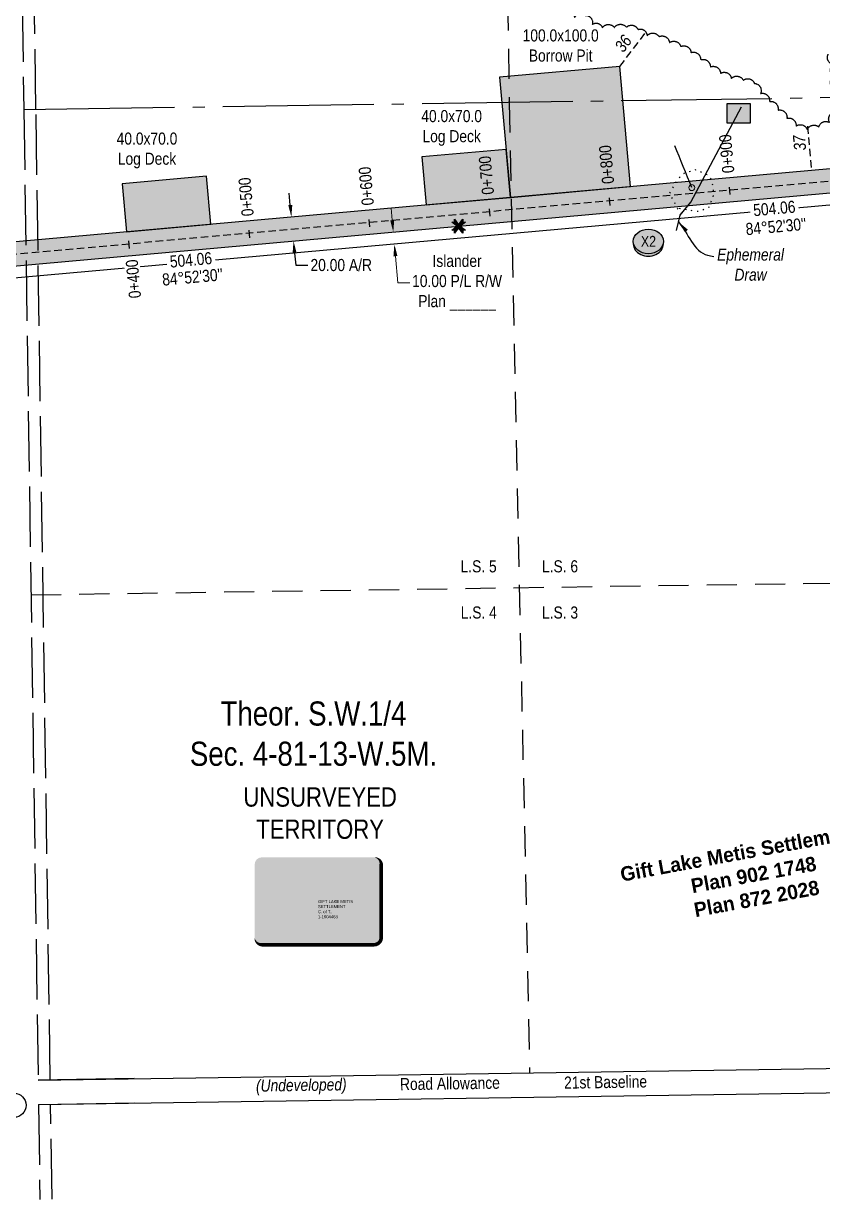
# Model space of a CAD drawing. Extents: x 562422 to 574052, y 6201080 to 6208306.
# Drawn here: x 563358 to 564020, y 6204823 to 6205798 of the extents above; entities that cross this region are included whole.
import ezdxf
from ezdxf.enums import TextEntityAlignment as Align

# ---------------------------------------------------------------- set-up
doc = ezdxf.new("R2018")
doc.units = 0
doc.header["$LTSCALE"] = 5
doc.header["$PDSIZE"] = 0.5
for name, pattern in [('0', [1, 1, 0]), ('foc-LSD', [8, 5, -3]), ('foc-QUARTERLINE', [33, 25, -3, 2, -3]), ('foc-TIELINE', [1.875, 1.25, -0.625]), ('foc-TOPO', [1, 0.2, -0.8]), ('foc-TOPO-ephemeral', [6.25, 3.125, -0.625, 0.625, -0.625, 0.625, -0.625]), ('foc-UNSURVEYED', [12.5, 10, -2.5])]:
    doc.linetypes.add(name, pattern=pattern)
doc.layers.get('Defpoints').update_dxf_attribs({"color": 9})
for name, color, linetype in [('35', 37, 'Continuous'), ('AS-OWNER', 7, 'Continuous'), ('AS-UNDERLAY-H', 141, 'Continuous'), ('C-RW', 13, 'Continuous'), ('C-SYMBOL', 7, 'Continuous'), ('L-BD', 7, 'Continuous'), ('L-MON', 1, 'Continuous'), ('L-ROAD-T', 7, 'Continuous'), ('L-SEC', 7, 'Continuous'), ('L-SECQ', 8, 'foc-QUARTERLINE'), ('L-SECTION-LSD', 7, 'foc-LSD'), ('L-TITLEDB-T', 4, 'Continuous'), ('L-UNS-T', 3, 'Continuous'), ('L-USEC', 7, 'foc-UNSURVEYED'), ('P-CHAINAGE-CL', 201, 'foc-TIELINE'), ('P-CROSSINGS', 250, 'Continuous'), ('P-PROPOSED', 10, 'Continuous'), ('P-PROPOSED-H', 21, 'Continuous'), ('P-TEMP-H', 41, 'Continuous'), ('P-TEMP_BORROW PIT', 46, 'Continuous'), ('P-TEMP_LOG DECK', 46, 'Continuous'), ('P-TXT', 4, 'Continuous'), ('T-BUSH', 110, '0'), ('T-DRAW', 143, 'foc-TOPO-ephemeral'), ('T-LOW-AREA', 48, 'foc-TOPO'), ('T-TIE', 201, 'foc-TIELINE'), ('T-WATER-T', 170, 'Continuous')]:
    doc.layers.add(name, color=color, linetype=linetype)
for name, color, linetype, lineweight in [('C-AR-T', 13, 'Continuous', 9), ('P-CHAINAGE-T', 201, 'Continuous', 18), ('P-TEMP-T', 46, 'Continuous', 18), ('T-TEXT', 48, 'Continuous', 18), ('T-TIE-T', 201, 'Continuous', 18)]:
    doc.layers.add(name, color=color, linetype=linetype, lineweight=lineweight)
doc.styles.add('100L', font='ARIALN.TTF', dxfattribs={"height": 11})
doc.styles.add('175L', font='ARIALN.TTF', dxfattribs={"height": 20})
doc.styles.add('80CG', font='ARIALN.TTF', dxfattribs={"height": 10})
doc.styles.add('80L', font='ARIALN.TTF', dxfattribs={"height": 10})
doc.styles.add('80LS', font='ARIALNI.TTF', dxfattribs={"height": 10})
doc.styles.add('Crossing', font='ARIALN.TTF', dxfattribs={"height": 10})
doc.styles.add('foc-LtypeFont', font='ARIALN.TTF', dxfattribs={"height": 7.35})
doc.styles.add('MtXpl_Cordia_New', font='')
doc.styles.get("Standard").update_dxf_attribs({"font": 'ARIALN.TTF'})
doc.styles.get('MtXpl_Cordia_New').set_extended_font_data('Cordia New', bold=True)
doc.linetypes.add('foc-TOPO-flowdirection-NOLINE', pattern='A,0,[">",foc-LtypeFont,S=0.3,R=0,X=0,Y=-0.945],-20,[">",foc-LtypeFont,S=0.3,R=0,X=0,Y=-0.945],0', length=20)
doc.dimstyles.new('Compass 5 000', dxfattribs={"dimscale": 5, "dimtxt": 9, "dimasz": 2, "dimexe": 0.2, "dimexo": 0.0625, "dimgap": 0.5, "dimtad": 0, "dimtih": 1, "dimtoh": 1, "dimzin": 0, "dimdsep": 46, "dimtxsty": '80CG', "dimcen": 0.1, "dimse1": 1, "dimse2": 1, "dimclrd": 256, "dimclrt": 256, "dimaunit": 1, "dimadec": 4, "dimazin": 0, "dimtfac": 0.06, "dimtofl": 0, "dimtmove": 0, "dimatfit": 1, "dimfxl": 0.2, "dimtolj": 1, "dimtzin": 0, "dimlwd": -1, "dimarcsym": 0})

# ---------------------------------------------------------------- blocks, each defined once
blk = doc.blocks.new('RP')
at = {"layer": '35', "color": 3}
blk.add_circle((0, 0), 10, dxfattribs=at)
at = {"layer": '35', "color": 3, "lineweight": 30, "flags": 104}
blk.add_attdef('RP', text='', height=10, dxfattribs=at).set_placement((-24.41, 10.75), align=Align.MIDDLE_CENTER)
blk = doc.blocks.new('*U43')
h = blk.add_hatch(color=255)
edge = h.paths.add_edge_path()
edge.add_line((-46.5, -37), (46.5, -37))
edge.add_arc((46.5, -31), 6, 270, 360)
edge.add_line((52.5, -31), (52.5, 29.5))
edge.add_arc((46.5, 29.5), 6, 0, 90)
edge.add_line((46.5, 35.5), (-46.5, 35.5))
edge.add_arc((-46.5, 29.5), 6, 90, 180)
edge.add_line((-52.5, 29.5), (-52.5, -31))
edge.add_arc((-46.5, -31), 6, 180, 270)
at = {"color": 14, "flags": 128}
blk.add_lwpolyline([(-46.5, -37, 3, 3, 0), (46.5, -37, 3, 3, 0.414214), (52.5, -31, 3, 3, 0), (52.5, 29.5, 3, 0, 0.414214), (46.5, 35.5, 0, 0, 0), (-46.5, 35.5, 0, 0, 0.414214), (-52.5, 29.5, 0, 0, 0), (-52.5, -31, 0, 3, 0.414214)], format="xyseb", close=True, dxfattribs=at)
at = {"color": 14, "lineweight": 30, "flags": 104}
blk.add_attdef('ENTER_TEXT', text='', height=10, dxfattribs=at).set_placement((0, 0), align=Align.MIDDLE_CENTER)
blk = doc.blocks.new('xing2')
h = blk.add_hatch(color=50)
h.dxf.hatch_style = 1
edge = h.paths.add_edge_path()
edge.add_ellipse((0, 0), major_axis=(-12.5, 0), ratio=0.816297, start_angle=0, end_angle=360)
h = blk.add_hatch(color=250)
h.dxf.hatch_style = 1
edge = h.paths.add_edge_path()
edge.add_ellipse((0, -2.05), major_axis=(-12.5, 0), ratio=0.816297, start_angle=0, end_angle=180)
edge.add_line((12.5, -2.05), (12.5, 0))
edge.add_ellipse((0, 0), major_axis=(-12.5, 0), ratio=0.816297, start_angle=0, end_angle=180, ccw=False)
edge.add_line((-12.5, 0), (-12.5, -2.05))
at = {"color": 250}
blk.add_ellipse((0, 0), major_axis=(-12.5, 0), ratio=0.816297, dxfattribs=at)
blk.add_ellipse((0, -2.05), major_axis=(-12.5, 0), ratio=0.816297, start_param=0, end_param=3.141593, dxfattribs=at)
at = {"color": 250, "style": 'Crossing'}
blk.add_attdef('CROSSING', text='', height=9, dxfattribs=at).set_placement((0.09, 0.02), align=Align.MIDDLE_CENTER)
at = {"color": 250, "style": 'Crossing', "flags": 1}
for tag, p in [('OWNER', (0.09, -12.49)), ('DESCRIPTION', (0.09, -25.77)), ('LOCATION', (0.09, -39.3)), ('DWG_REF', (0.09, -52.84))]:
    blk.add_attdef(tag, text='', height=9, dxfattribs=at).set_placement(p, align=Align.MIDDLE_CENTER)
blk = doc.blocks.new('*D57')
at = {"layer": 'Defpoints', "color": 0, "transparency": 16777216}
for p in [(563588.44, 6205638.37), (563581.42, 6205617.67), (563590.23, 6205618.46)]:
    blk.add_point(p, dxfattribs=at)
at = {"layer": 'P-TXT', "transparency": 16777216}
for p, q in [((563578.74, 6205647.54), (563577.85, 6205657.5)), ((563582.31, 6205607.71), (563583.2, 6205597.75)), ((563583.2, 6205597.75), (563593.2, 6205597.75))]:
    blk.add_line(p, q, dxfattribs=at)
for points in [[(563580.4, 6205647.69), (563577.08, 6205647.39), (563579.63, 6205637.58)], [(563583.97, 6205607.86), (563580.65, 6205607.56), (563581.42, 6205617.67)]]:
    blk.add_solid(points, dxfattribs=at)
at = {"layer": 'P-TXT', "transparency": 16777216, "insert": (563620.94, 6205597.75), "char_height": 10, "attachment_point": 5, "style": '80CG'}
blk.add_mtext('\\A1;20.00 A/R', dxfattribs=at)
blk = doc.blocks.new('TEMP')
h = blk.add_hatch(color=255)
h.dxf.hatch_style = 1
h.paths.add_polyline_path([(0, 0.25), (-0.67, 1.15), (-0.67, 0.67), (-1.15, 0.67), (-0.25, 0), (-1.15, -0.67), (-0.67, -0.67), (-0.67, -1.15), (0, -0.25), (0.67, -1.15), (0.67, -0.67), (1.15, -0.67), (0.25, 0), (1.15, 0.67), (0.67, 0.67), (0.67, 1.15)])
h.paths.add_polyline_path([(0.57, 0.85), (0.57, 0.57), (0.85, 0.57), (0.08, 0), (0.85, -0.57), (0.57, -0.57), (0.57, -0.85), (0, -0.08), (-0.57, -0.85), (-0.57, -0.57), (-0.85, -0.57), (-0.08, 0), (-0.85, 0.57), (-0.57, 0.57), (-0.57, 0.85), (0, 0.08)], flags=16)
h = blk.add_hatch(color=1)
h.dxf.hatch_style = 1
h.paths.add_polyline_path([(0, 0.08), (-0.57, 0.85), (-0.57, 0.57), (-0.85, 0.57), (-0.08, 0), (-0.85, -0.57), (-0.57, -0.57), (-0.57, -0.85), (0, -0.08), (0.57, -0.85), (0.57, -0.57), (0.85, -0.57), (0.08, 0), (0.85, 0.57), (0.57, 0.57), (0.57, 0.85)])
at = {"color": 1}
for p, q in [((-0.08, 0), (0.08, 0)), ((0, 0.08), (0, -0.08))]:
    blk.add_line(p, q, dxfattribs=at)
at = {"color": 255, "flags": 128}
blk.add_lwpolyline([(-0.25, 0), (-1.15, 0.67), (-0.67, 0.67), (-0.67, 1.15), (0, 0.25), (0.67, 1.15), (0.67, 0.67), (1.15, 0.67), (0.25, 0), (1.15, -0.67), (0.67, -0.67), (0.67, -1.15), (0, -0.25), (-0.67, -1.15), (-0.67, -0.67), (-1.15, -0.67)], close=True, dxfattribs=at)
at = {"color": 1, "flags": 128}
blk.add_lwpolyline([(-0.08, 0), (-0.85, 0.57), (-0.57, 0.57), (-0.57, 0.85), (0, 0.08), (0.57, 0.85), (0.57, 0.57), (0.85, 0.57), (0.08, 0), (0.85, -0.57), (0.57, -0.57), (0.57, -0.85), (0, -0.08), (-0.57, -0.85), (-0.57, -0.57), (-0.85, -0.57)], close=True, dxfattribs=at)
blk = doc.blocks.new('*D62')
at = {"layer": 'C-AR-T', "transparency": 16777216}
for p, q in [((563663.19, 6205635.04), (563662.3, 6205645)), ((563665.87, 6205605.17), (563667.85, 6205583.12)), ((563667.85, 6205583.12), (563677.85, 6205583.12))]:
    blk.add_line(p, q, dxfattribs=at)
for points in [[(563664.85, 6205635.19), (563661.53, 6205634.89), (563664.08, 6205625.08)], [(563667.53, 6205605.31), (563664.21, 6205605.02), (563664.98, 6205615.13)]]:
    blk.add_solid(points, dxfattribs=at)
at = {"layer": 'Defpoints', "color": 0, "transparency": 16777216}
for p in [(563677.1, 6205626.25), (563664.98, 6205615.13), (563677.99, 6205616.29)]:
    blk.add_point(p, dxfattribs=at)
at = {"layer": 'C-AR-T', "transparency": 16777216, "insert": (563716.93, 6205583.12), "char_height": 10, "attachment_point": 5, "style": '80CG'}
blk.add_mtext('\\A1;Islander^J10.00 P/L R/W\\PPlan ______', dxfattribs=at)

msp = doc.modelspace()

# ---------------------------------------------------------------- hatches: boundary and pattern name
at = {"layer": 'AS-UNDERLAY-H'}
h = msp.add_hatch(color=256, dxfattribs=at)
h.dxf.hatch_style = 1
h.paths.add_polyline_path([(563940.83, 6205731.697), (563959.905, 6205731.697), (563959.905, 6205715.308), (563940.83, 6205715.308)])
at = {"layer": 'P-PROPOSED-H'}
h = msp.add_hatch(color=256, dxfattribs=at)
h.dxf.hatch_style = 1
h.paths.add_polyline_path([(563046.511, 6205581.999), (563216.422, 6205584.93), (564220.045, 6205674.947), (564521.527, 6206221.861), (565194.564, 6206720.026), (565207.281, 6206732.296), (565221.337, 6206749.504), (565453.892, 6207115.017), (565453.938, 6207392.921), (565433.947, 6207392.924), (565433.902, 6207120.839), (565205.106, 6206761.234), (565192.548, 6206745.86), (565181.622, 6206735.318), (564506.126, 6206235.333), (564207.67, 6205693.908), (563215.355, 6205604.905), (563046.166, 6205601.987)])
at = {"layer": 'P-TEMP-H'}
h = msp.add_hatch(color=256, dxfattribs=at)
h.dxf.hatch_style = 1
h.paths.add_polyline_path([(563860.668, 6205662.785), (563851.739, 6205762.34), (563752.184, 6205753.41), (563761.113, 6205653.856)])
h = msp.add_hatch(color=256, dxfattribs=at)
h.dxf.hatch_style = 1
h.paths.add_polyline_path([(563761.113, 6205653.856), (563757.542, 6205693.678), (563687.853, 6205687.427), (563691.425, 6205647.605)])
h = msp.add_hatch(color=256, dxfattribs=at)
h.dxf.hatch_style = 1
h.paths.add_polyline_path([(563512.777, 6205631.582), (563509.206, 6205671.404), (563439.517, 6205665.153), (563443.089, 6205625.331)])

# ---------------------------------------------------------------- linework, layer by layer
at = {"layer": 'AS-UNDERLAY-H'}
msp.add_lwpolyline([(563940.83, 6205731.697), (563959.905, 6205731.697), (563959.905, 6205715.308), (563940.83, 6205715.308)], close=True, dxfattribs=at)
at = {"layer": 'C-RW', "flags": 128}
msp.add_lwpolyline([(565008.304, 6206569.725), (564529.227, 6206215.125), (564226.232, 6205665.466), (563216.955, 6205574.942), (563120.247, 6205573.274), (563118.77, 6205658.872), (563128.764, 6205659.045), (563130.068, 6205583.44), (563216.422, 6205584.93), (564220.045, 6205674.947), (564521.527, 6206221.861), (565194.564, 6206720.026), (565207.281, 6206732.296), (565221.337, 6206749.504), (565453.892, 6207115.017), (565453.916, 6207262.98), (565463.912, 6207262.978), (565463.887, 6207112.106), (565229.453, 6206743.639), (565214.648, 6206725.514), (565201.035, 6206712.38), (565020.095, 6206578.453)], dxfattribs=at)
at = {"layer": 'L-SEC'}
for p, q in [((563369.773, 6204922.377), (564978.256, 6204945.936)), ((563449.47, 6204923.568), (563369.767, 6204922.376)), ((563370.068, 6204902.271), (564978.55, 6204925.83)), ((563370.068, 6204902.271), (563449.765, 6204903.463))]:
    msp.add_line(p, q, dxfattribs=at)
at = {"layer": 'L-SECQ'}
msp.add_line((563357.932, 6205726.661), (564966.471, 6205750.73), dxfattribs=at)
at = {"layer": 'L-SECTION-LSD'}
msp.add_line((563748.149, 6206536.964), (563760.066, 6205732.582), dxfattribs=at)
at = {"layer": 'L-SECTION-LSD', "flags": 128}
for points in [[(563760.066, 6205732.582), (563777.008, 6204928.343)], [(563363.853, 6205324.516), (564168.196, 6205336.334)]]:
    msp.add_lwpolyline(points, dxfattribs=at)
at = {"layer": 'L-USEC'}
for p, q in [((563352.014, 6206128.798), (563357.932, 6205726.656)), ((563367.985, 6205726.811), (563362.066, 6206128.955)), ((563357.934, 6205726.656), (563369.772, 6204922.376)), ((563379.823, 6204922.527), (563367.988, 6205726.804)), ((563370.068, 6204902.271), (563371.246, 6204823.43)), ((563381.298, 6204823.578), (563380.12, 6204902.421))]:
    msp.add_line(p, q, dxfattribs=at)
at = {"layer": 'P-CHAINAGE-CL'}
for p, q in [((563943.341, 6205656.15), (563942.627, 6205664.115)), ((563843.787, 6205647.221), (563843.072, 6205655.185)), ((563744.232, 6205638.292), (563743.518, 6205646.256)), ((563644.677, 6205629.362), (563643.963, 6205637.327)), ((563545.122, 6205620.433), (563544.408, 6205628.398)), ((563445.568, 6205611.504), (563444.853, 6205619.468))]:
    msp.add_line(p, q, dxfattribs=at)
at = {"layer": 'P-CHAINAGE-CL', "flags": 128}
msp.add_lwpolyline([(563046.339, 6205591.993), (563215.889, 6205594.918), (564213.858, 6205684.428), (564513.827, 6206228.597), (565188.093, 6206727.672), (565199.915, 6206739.078), (565213.222, 6206755.369), (565443.897, 6207117.928), (565443.943, 6207392.923)], dxfattribs=at)
at = {"layer": 'P-PROPOSED', "flags": 128}
msp.add_lwpolyline([(563046.511, 6205581.999), (563216.422, 6205584.93), (564220.045, 6205674.947), (564521.527, 6206221.861), (565194.564, 6206720.026), (565207.281, 6206732.296), (565221.337, 6206749.504), (565453.892, 6207115.017), (565453.938, 6207392.921), (565433.947, 6207392.924), (565433.902, 6207120.839), (565205.106, 6206761.234), (565192.548, 6206745.86), (565181.622, 6206735.318), (564506.126, 6206235.333), (564207.67, 6205693.908), (563215.355, 6205604.905), (563046.166, 6205601.987)], close=True, dxfattribs=at)
at = {"layer": 'P-TEMP_BORROW PIT', "flags": 128}
msp.add_lwpolyline([(563860.668, 6205662.785), (563851.739, 6205762.34), (563752.184, 6205753.41), (563761.113, 6205653.856)], close=True, dxfattribs=at)
at = {"layer": 'P-TEMP_LOG DECK', "flags": 128}
for points in [[(563761.113, 6205653.856), (563757.542, 6205693.678), (563687.853, 6205687.427), (563691.425, 6205647.605)], [(563512.777, 6205631.582), (563509.206, 6205671.404), (563439.517, 6205665.153), (563443.089, 6205625.331)]]:
    msp.add_lwpolyline(points, close=True, dxfattribs=at)
at = {"layer": 'T-BUSH', "flags": 128}
msp.add_lwpolyline([(563671.796, 6205901.428, -0.5205671), (563662.513, 6205897.945, -0.5205671), (563654.572, 6205891.874, -0.5205671), (563647.737, 6205884.591, -0.5205671), (563642.715, 6205875.963, -0.5205671), (563641.956, 6205866.027, -0.5205671), (563649.406, 6205860.573, -0.5205671), (563658.418, 6205856.262, -0.5205671), (563667.636, 6205856.259, -0.5205671), (563676.936, 6205859.922, -0.5205671), (563686.33, 6205856.907, -0.5205671), (563690.83, 6205848.619, -0.5205671), (563694.694, 6205839.5, -0.5205671), (563701.333, 6205832.028, -0.5205671), (563709.108, 6205826.938, -0.5205671), (563719.093, 6205826.483, -0.5205671), (563729.084, 6205826.19, -0.5205671), (563738.976, 6205824.999, -0.5205671), (563748.807, 6205823.195, -0.5205671), (563758.66, 6205821.513, -0.5205671), (563767.904, 6205817.753, -0.5205671), (563777.377, 6205814.612, -0.5205671), (563786.98, 6205811.838, -0.5205671), (563795.459, 6205807.033, -0.5205671), (563805.415, 6205806.265, -0.5205671), (563814.335, 6205802.97, -0.5205671), (563823.097, 6205804.646, -0.5205671), (563828.957, 6205797.179, -0.5205671), (563837.29, 6205794.467, -0.5205671), (563847.284, 6205794.622, -0.5205671), (563857.204, 6205794.836, -0.5205671), (563866.968, 6205792.979, -0.5205671), (563874.347, 6205787.803, -0.5205671), (563884.254, 6205787.07, -0.5205671), (563892.926, 6205782.099, -0.5205671), (563902.304, 6205778.906, -0.5205671), (563910.781, 6205773.946, -0.5205671), (563918.772, 6205767.941, -0.5205671), (563926.802, 6205761.989, -0.5205671), (563935.288, 6205756.753, -0.5205671), (563944.26, 6205752.475, -0.5205671), (563954.077, 6205750.918, -0.5205671), (563963.286, 6205748.322, -0.5205671), (563968.451, 6205739.999, -0.5205671), (563975.9, 6205733.333, -0.5205671), (563982.883, 6205726.184, -0.5205671), (563990.26, 6205719.448, -0.5205671), (563997.841, 6205712.934, -0.5205671), (564007.039, 6205709.856, -0.5205671), (564016.72, 6205712.188, -0.5205671), (564025.565, 6205715.89, -0.5205671), (564029.856, 6205724.699, -0.5205671), (564030.756, 6205734.614, -0.5205671), (564028.699, 6205744.161, -0.5205671), (564029.144, 6205754.117, -0.5205671), (564028.551, 6205764.051, -0.5205671), (564024.508, 6205772.506, -0.5205671)], format="xyb", dxfattribs=at)
at = {"layer": 'T-DRAW', "linetype": 'foc-TOPO-flowdirection-NOLINE', "flags": 128}
msp.add_lwpolyline([(563898.678, 6205626.344), (563901.701, 6205639.217), (563910.519, 6205649.987), (563952.719, 6205728.853)], dxfattribs=at)
at = {"layer": 'T-DRAW', "flags": 128}
msp.add_lwpolyline([(563898.678, 6205626.344), (563901.701, 6205639.217), (563910.519, 6205649.987)], dxfattribs=at)
at = {"layer": 'T-LOW-AREA', "flags": 128}
msp.add_lwpolyline([(563900.032, 6205644.077), (563893.253, 6205657.29), (563899.476, 6205668.839), (563905.255, 6205674.057), (563915.145, 6205677.056), (563924.702, 6205672.392), (563928.036, 6205667.728), (563929.592, 6205656.402), (563925.258, 6205645.076), (563916.924, 6205642.078), (563900.254, 6205644.632)], dxfattribs=at)
at = {"layer": 'T-TIE', "flags": 128}
for points in [[(563851.739, 6205762.34), (563873.476, 6205790.846)], [(564007.33, 6205712.847), (564010.614, 6205676.234)]]:
    msp.add_lwpolyline(points, dxfattribs=at)

# ---------------------------------------------------------------- block references
at = {"layer": 'AS-OWNER'}
ref = msp.add_blockref('*U43', (563601.648, 6205071.525), dxfattribs=dict(at, xscale=0.9990974636864226, yscale=0.9990974636864226, zscale=0.9990974636864226))
lines = msp.add_mtext('GIFT LAKE METIS \\PSETTLEMENT\\PC. of T.\\P1-1004463', dxfattribs={"layer": '0', "color": 14, "insert": (563601.648, 6205071.525), "char_height": 2.5, "attachment_point": 1})
ref.add_attrib('ENTER_TEXT', '', (563601.648, 6205071.525), dxfattribs={"flags": 104}).embed_mtext(lines)
at = {"layer": 'L-BD'}
ref = msp.add_blockref('RP', (563349.793, 6204901.511), dxfattribs=dict(at, xscale=0.999545200000003, yscale=0.999545200000003, zscale=0.999545200000003))
lines = msp.add_mtext('RP', dxfattribs={"layer": '35', "color": 3, "insert": (563325.397, 6204912.26), "char_height": 2.5, "attachment_point": 1, "bg_fill": 3, "box_fill_scale": 1.15, "bg_fill_color": 256, "bg_fill_transparency": 0})
ref.add_attrib('RP', '', (563325.397, 6204912.26), dxfattribs={"flags": 104}).embed_mtext(lines)
at = {"layer": 'L-MON', "xscale": 5, "yscale": 5, "zscale": 5}
msp.add_blockref('TEMP', (563718.233, 6205629.939), dxfattribs=at)
at = {"layer": 'P-CROSSINGS', "xscale": 0.9995440000000001, "yscale": 0.9995440000000001, "zscale": 0.9995440000000001}
msp.add_blockref('xing2', (563875.412, 6205617.398), dxfattribs=at).add_auto_attribs({'CROSSING': 'X2'})

# ---------------------------------------------------------------- texts
at = {"layer": 'C-SYMBOL', "color": 3, "insert": (563597.958, 6205236.142), "char_height": 19.99088, "width": 203.14961, "attachment_point": 2, "style": '175L'}
msp.add_mtext('Theor. S.W.1/4 \\PSec. 4-81-13-W.5M.', dxfattribs=at)
at = {"layer": 'L-BD', "style": '80L'}
for p in [(563981.167, 6205629.741), (563497.722, 6205587.886)]:
    msp.add_text("84°52'30''", height=9.9954, rotation=5.1253, dxfattribs=at).set_placement(p, align=Align.MIDDLE)
at = {"layer": 'L-ROAD-T', "style": '80L'}
msp.add_text('Road Allowance', height=9.99541, rotation=0.856832, dxfattribs=at).set_placement((563711.003, 6204919.601), align=Align.MIDDLE_CENTER)
at = {"layer": 'L-ROAD-T', "insert": (563839.891, 6204925.748), "char_height": 9.99541, "width": 69.40455, "attachment_point": 2, "rotation": 0.856798, "style": '80L'}
msp.add_mtext('\\A1;21st Baseline', dxfattribs=at)
at = {"layer": 'L-TITLEDB-T', "style": 'MtXpl_Cordia_New'}
for s, p in [('Gift Lake Metis Settlement', (563853.403, 6205086.747)), ('Plan 902 1748', (563912.013, 6205077.205)), ('Plan 872 2028', (563914.499, 6205057.355))]:
    msp.add_text(s, height=11.98339, rotation=10.407242, dxfattribs=at).set_placement(p)
at = {"layer": 'L-UNS-T', "color": 3, "insert": (563603.461, 6205143.533), "char_height": 15.99266, "attachment_point": 5, "style": '80L'}
msp.add_mtext_dynamic_manual_height_columns('\\pxqc;UNSURVEYED TERRITORY', width=126.29909, gutter_width=47.457, heights=[0], dxfattribs=at)
at = {"layer": 'P-CHAINAGE-T', "style": '80L'}
for s, p in [('0+900', (563940.305, 6205689.999)), ('0+800', (563840.751, 6205681.07)), ('0+600', (563641.641, 6205663.211)), ('0+700', (563741.196, 6205672.14)), ('0+500', (563542.086, 6205654.282))]:
    msp.add_text(s, height=9.9954, rotation=95.125261, dxfattribs=at).set_placement(p, align=Align.MIDDLE_CENTER)
at = {"layer": 'P-TEMP-T', "char_height": 9.99541, "attachment_point": 1, "style": '80L'}
for s, insert in [('\\pxqc;100.0x100.0\\PBorrow Pit', (563772.769, 6205793.093)), ('\\pxqc;40.0x70.0\\PLog Deck', (563682.443, 6205726.253)), ('\\pxqc;40.0x70.0\\PLog Deck', (563430.016, 6205707.589))]:
    msp.add_mtext_dynamic_manual_height_columns(s, width=59.98244, gutter_width=49.977, heights=[0], dxfattribs=dict(at, insert=insert))
at = {"layer": 'T-TEXT', "style": '80LS'}
msp.add_text('(Undeveloped)', height=9.99541, rotation=0.856829, dxfattribs=at).set_placement((563587.853, 6204918.298), align=Align.MIDDLE_CENTER)
at = {"layer": 'T-TIE-T', "style": '80LS'}
for s, rotation, p in [('36', 53.2548, (563854.543, 6205781.415)), ('37', 95.125261, (564000.7, 6205699.016))]:
    msp.add_text(s, height=9.9954, rotation=rotation, dxfattribs=at).set_placement(p, align=Align.MIDDLE)
at = {"layer": 'T-WATER-T', "insert": (563932.134, 6205611.48), "char_height": 9.99544, "attachment_point": 1, "style": '80L'}
msp.add_mtext_dynamic_manual_height_columns('\\pxqc;{\\fArial Narrow|b0|i1|c0|p34;Ephemeral Draw}', width=55.95442, gutter_width=49.977, heights=[0], dxfattribs=at)

# ---------------------------------------------------------------- dimensions: what is measured, and where the dimension line sits
at = {"layer": 'C-AR-T'}
dim = msp.add_linear_dim(base=(563664.976, 6205615.126), p1=(563677.095, 6205626.249), p2=(563677.988, 6205616.293), angle=275.125261, text='Islander^J10.00 P/L R/W\\PPlan ______', dimstyle='Compass 5 000', dxfattribs=at)
dim.commit()
dim.dimension.update_dxf_attribs({"geometry": '*D62', "text_midpoint": (563716.932, 6205583.123), "dimtype": 161})
at = {"layer": 'P-TXT'}
dim = msp.add_aligned_dim(p1=(563588.445, 6205638.369), p2=(563590.231, 6205618.458), distance=-8.848, text='20.00 A/R', dimstyle='Compass 5 000', dxfattribs=at)
dim.commit()
dim.dimension.update_dxf_attribs({"geometry": '*D57', "text_midpoint": (563620.94, 6205597.747)})

# ---------------------------------------------------------------- leaders
at = {"layer": 'T-TEXT', "path_type": 1}
msp.add_leader([(563911.432, 6205661.963), (563897.369, 6205696.709)], dimstyle='Compass 5 000', override={"dimasz": 1, "dimgap": 0.5, "dimtad": 0, "dimldrblk": 'DotBlank'}, dxfattribs=at)
at = {"layer": 'T-WATER-T', "path_type": 1}
msp.add_leader([(563900.38, 6205633.59), (563924.475, 6205605.884), (563929.591, 6205604.99)], dimstyle='Compass 5 000', override={"dimgap": 0.5, "dimtad": 0}, dxfattribs=at)

# ---------------------------------------------------------------- next in the draw order: texts
at = {"layer": 'L-BD', "char_height": 9.9954, "width": 37.0255, "attachment_point": 2, "rotation": 5.1253, "style": '80L', "bg_fill": 3, "box_fill_scale": 1.15, "bg_fill_color": 256, "bg_fill_true_color": 256, "bg_fill_transparency": 0}
for insert in [(563979.331, 6205649.712), (563495.953, 6205607.11)]:
    msp.add_mtext('504.06', dxfattribs=dict(at, insert=insert))
at = {"layer": 'L-SECTION-LSD', "char_height": 9.99544, "attachment_point": 1, "style": '100L', "bg_fill": 3, "box_fill_scale": 1.5, "bg_fill_color": 256, "bg_fill_transparency": 0}
for s, width, insert in [('\\pxqr;L.S. 5', 30.38728, (563719.349, 6205353.125)), ('\\pxql;L.S. 6', 30.46923, (563787.278, 6205353.125)), ('\\pxqr;L.S. 4', 30.52597, (563719.349, 6205314.858)), ('\\pxql;L.S. 3', 30.36206, (563787.278, 6205314.858))]:
    msp.add_mtext_dynamic_manual_height_columns(s, width=width, gutter_width=54.975, heights=[0], dxfattribs=dict(at, insert=insert))
at = {"layer": 'P-CHAINAGE-T', "insert": (563443.722, 6205585.87), "char_height": 9.9954, "width": 34.14753, "attachment_point": 2, "rotation": 95.125261, "style": '80L', "bg_fill": 3, "box_fill_scale": 1.15, "bg_fill_color": 256, "bg_fill_true_color": 256, "bg_fill_transparency": 0}
msp.add_mtext('0+400', dxfattribs=at)

doc.saveas('drawing.dxf')
